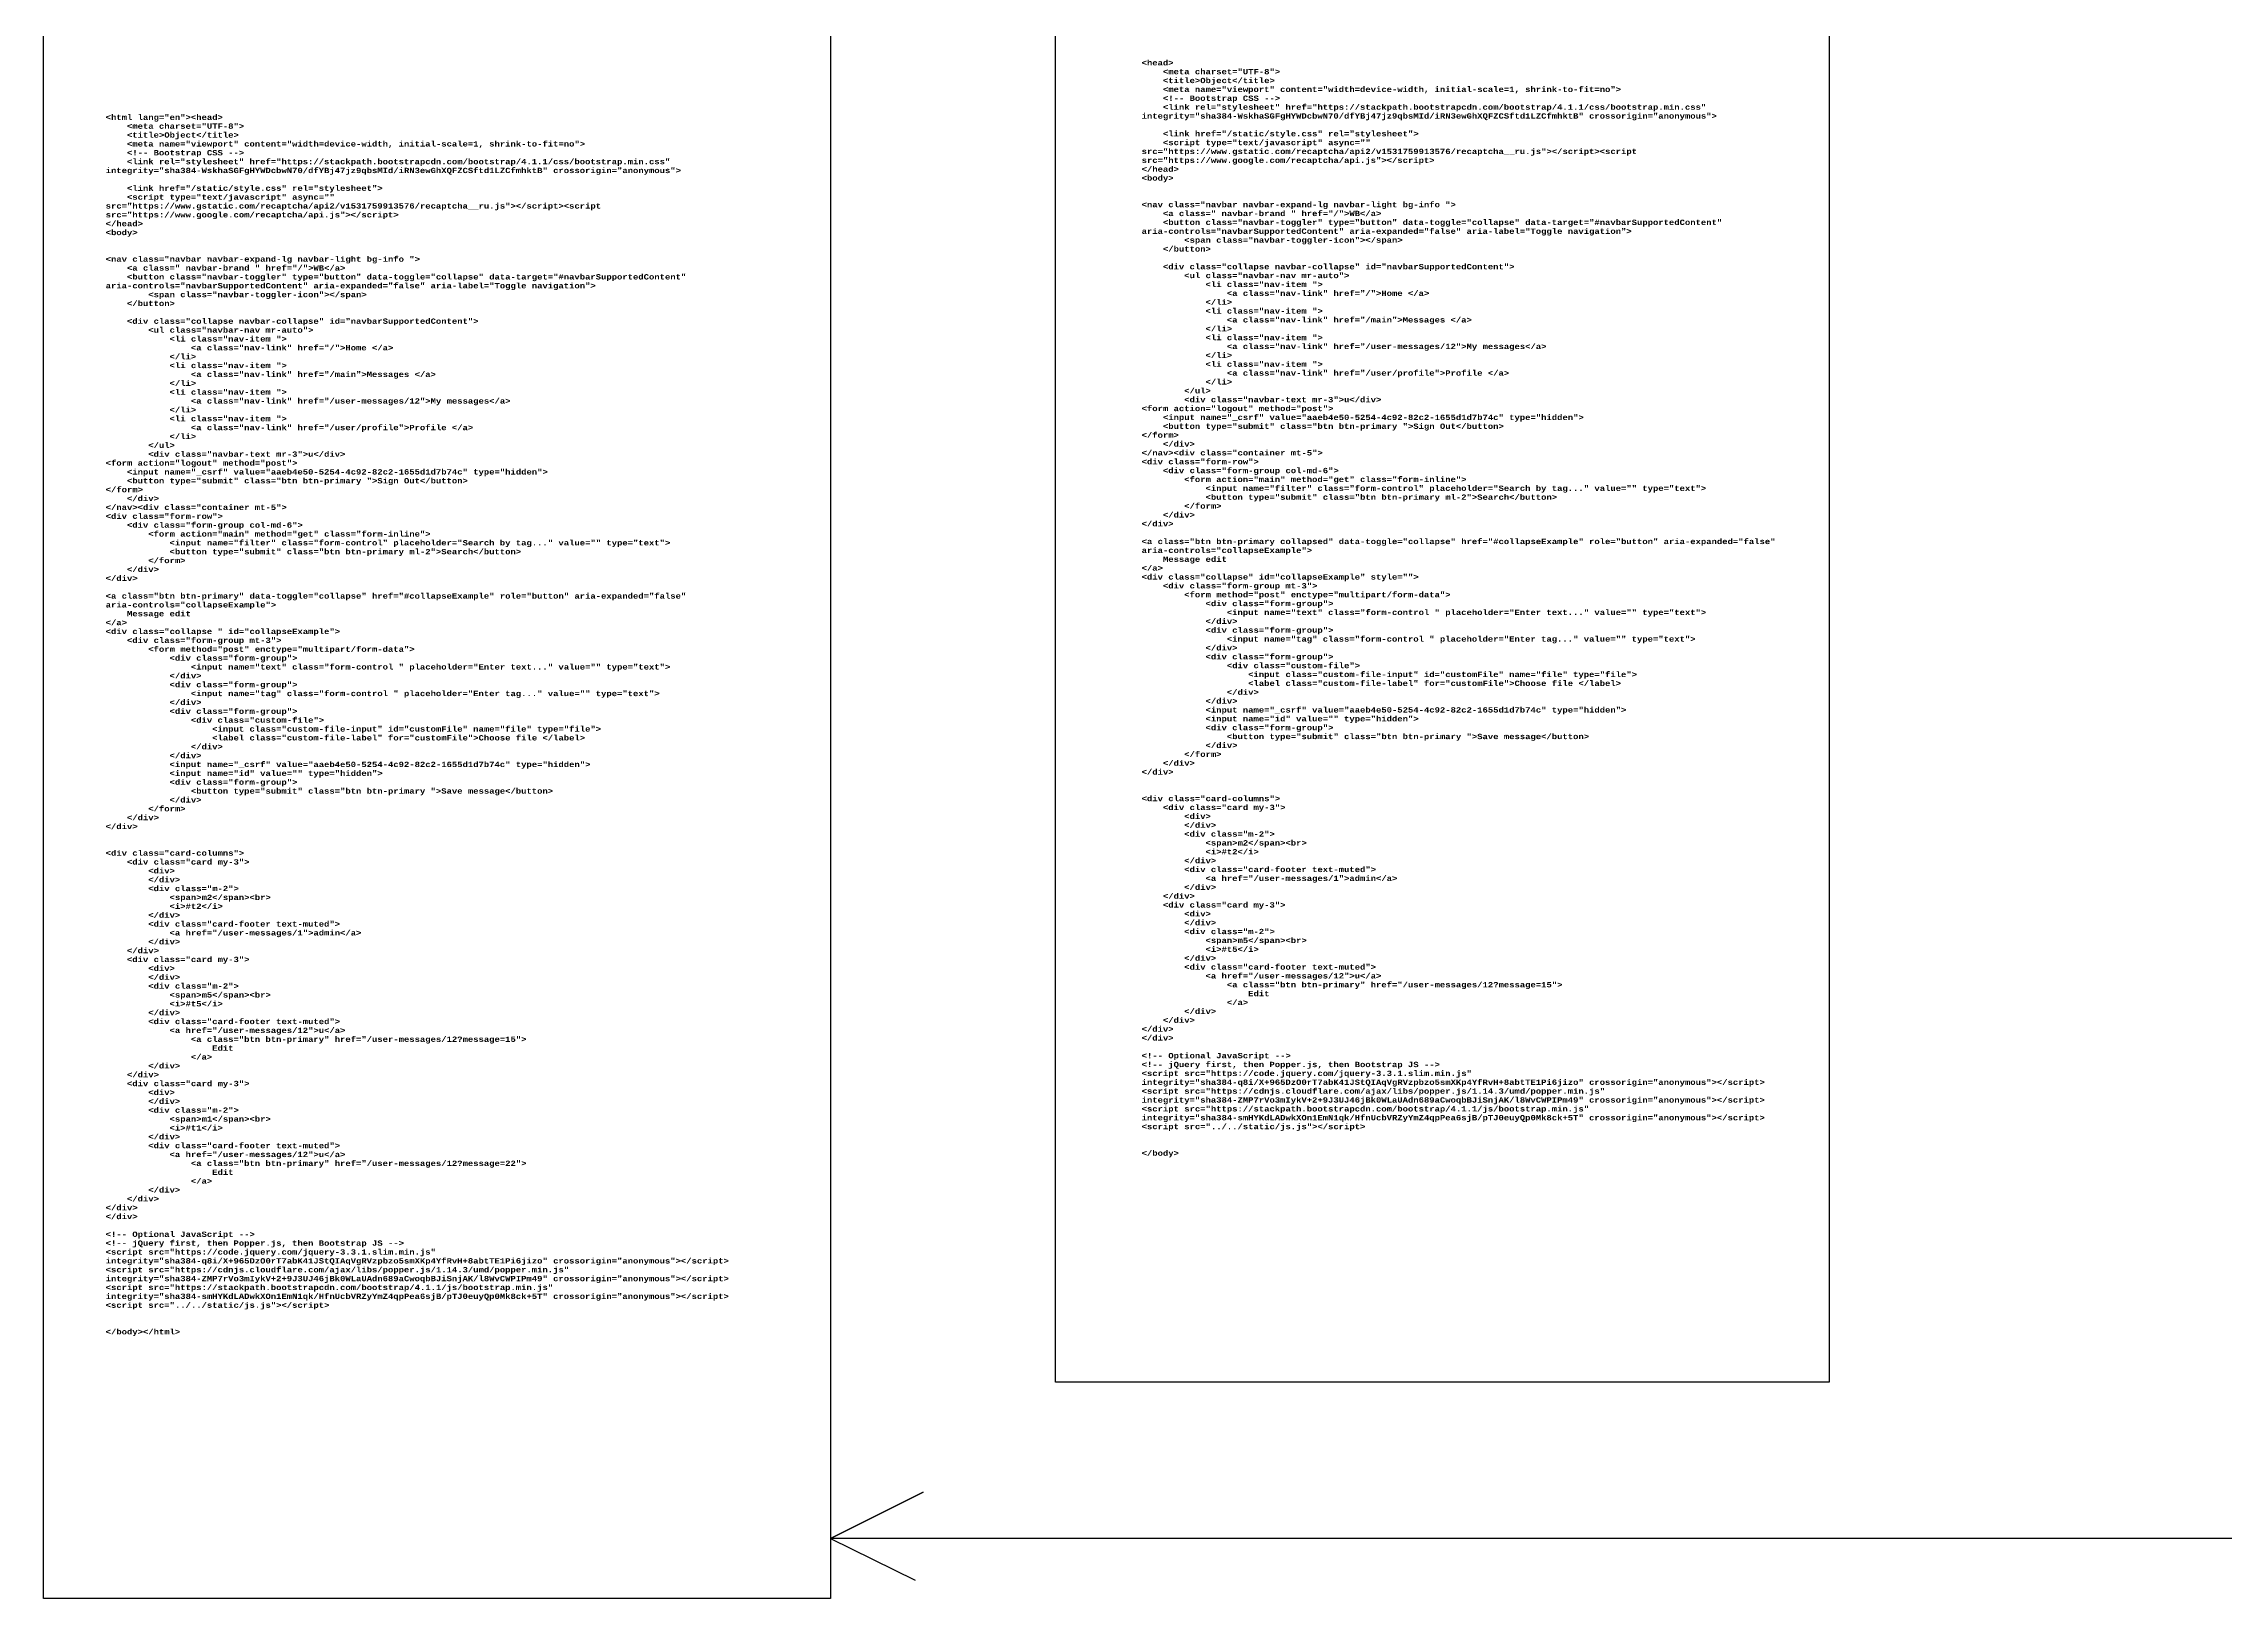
# Model space of a CAD drawing. Header units: millimetres. Extents: x 5823 to 8280, y 2612 to 3787.
# Drawn here: x 6272 to 7041, y 2612 to 3160 of the extents above; entities that cross this region are included whole.
import ezdxf

# ---------------------------------------------------------------- set-up
doc = ezdxf.new("R2010")
doc.units = ezdxf.units.MM
doc.styles.get("Standard").update_dxf_attribs({"font": 'arial.ttf'})

msp = doc.modelspace()

# ---------------------------------------------------------------- linework, layer by layer
at = {"color": 30, "lineweight": 30}
for points in [[(6628.99, 3184.48), (6901.94, 3184.48), (6901.94, 2688.06), (6628.99, 2688.06)], [(6271.99, 3165.66), (6549.63, 3165.66), (6549.63, 2611.87), (6271.99, 2611.87)]]:
    msp.add_lwpolyline(points, close=True, dxfattribs=at)
at = {"color": 1, "lineweight": 30}
msp.add_lwpolyline([(7182.29, 2814.83), (7182.29, 2632.93), (6549.63, 2632.93), (6582.33, 2649.32), (6549.63, 2632.93), (6579.51, 2618.33)], dxfattribs=at)

# ---------------------------------------------------------------- texts
at = {"char_height": 2.5, "attachment_point": 1}
for s, width, insert in [('{\\fCourier New|b1|i0|c204|p49;\\H0.75x;\\C23;\\c3307724;<head>^J    <meta charset="UTF-8">^J    <title>Object</title>^J    <meta name="viewport" content="width=device-width, initial-scale=1, shrink-to-fit=no">^J    <!-- Bootstrap CSS -->^J    <link rel="stylesheet" href="https://stackpath.bootstrapcdn.com/bootstrap/4.1.1/css/bootstrap.min.css" integrity="sha384-WskhaSGFgHYWDcbwN70/dfYBj47jz9qbsMId/iRN3ewGhXQFZCSftd1LZCfmhktB" crossorigin="anonymous">^J^J    <link href="/static/style.css" rel="stylesheet">^J    <script type="text/javascript" async="" src="https://www.gstatic.com/recaptcha/api2/v1531759913576/recaptcha__ru.js"></script><script src="https://www.google.com/recaptcha/api.js"></script>^J</head>^J<body>^J^J^J<nav class="navbar navbar-expand-lg navbar-light bg-info ">^J    <a class=" navbar-brand " href="/">WB</a>^J    <button class="navbar-toggler" type="button" data-toggle="collapse" data-target="#navbarSupportedContent" aria-controls="navbarSupportedContent" aria-expanded="false" aria-label="Toggle navigation">^J        <span class="navbar-toggler-icon"></span>^J    </button>^J^J    <div class="collapse navbar-collapse" id="navbarSupportedContent">^J        <ul class="navbar-nav mr-auto">^J            <li class="nav-item ">^J                <a class="nav-link" href="/">Home </a>^J            </li>^J            <li class="nav-item ">^J                <a class="nav-link" href="/main">Messages </a>^J            </li>^J            <li class="nav-item ">^J                <a class="nav-link" href="/user-messages/12">My messages</a>^J            </li>^J            <li class="nav-item ">^J                <a class="nav-link" href="/user/profile">Profile </a>^J            </li>^J        </ul>^J        <div class="navbar-text mr-3">u</div>^J<form action="logout" method="post">^J    <input name="_csrf" value="aaeb4e50-5254-4c92-82c2-1655d1d7b74c" type="hidden">^J    <button type="submit" class="btn btn-primary ">Sign Out</button>^J</form>^J    </div>^J</nav><div class="container mt-5">^J<div class="form-row">^J    <div class="form-group col-md-6">^J        <form action="main" method="get" class="form-inline">^J            <input name="filter" class="form-control" placeholder="Search by tag..." value="" type="text">^J            <button type="submit" class="btn btn-primary ml-2">Search</button>^J        </form>^J    </div>^J</div>^J^J<a class="btn btn-primary collapsed" data-toggle="collapse" href="#collapseExample" role="button" aria-expanded="false" aria-controls="collapseExample">^J    Message edit^J</a>^J<div class="collapse" id="collapseExample" style="">^J    <div class="form-group mt-3">^J        <form method="post" enctype="multipart/form-data">^J            <div class="form-group">^J                <input name="text" class="form-control " placeholder="Enter text..." value="" type="text">^J            </div>^J            <div class="form-group">^J                <input name="tag" class="form-control " placeholder="Enter tag..." value="" type="text">^J            </div>^J            <div class="form-group">^J                <div class="custom-file">^J                    <input class="custom-file-input" id="customFile" name="file" type="file">^J                    <label class="custom-file-label" for="customFile">Choose file </label>^J                </div>^J            </div>^J            <input name="_csrf" value="aaeb4e50-5254-4c92-82c2-1655d1d7b74c" type="hidden">^J            <input name="id" value="" type="hidden">^J            <div class="form-group">^J                <button type="submit" class="btn btn-primary ">Save message</button>^J            </div>^J        </form>^J    </div>^J</div>^J^J^J<div class="card-columns">^J    <div class="card my-3">^J        <div>^J        </div>^J        <div class="m-2">^J            <span>m2</span><br>^J            <i>#t2</i>^J        </div>^J        <div class="card-footer text-muted">^J            <a href="/user-messages/1">admin</a>^J        </div>^J    </div>^J    <div class="card my-3">^J        <div>^J        </div>^J        <div class="m-2">^J            <span>m5</span><br>^J            <i>#t5</i>^J        </div>^J        <div class="card-footer text-muted">^J            <a href="/user-messages/12">u</a>^J                <a class="btn btn-primary" href="/user-messages/12?message=15">^J                    Edit^J                </a>^J        </div>^J    </div>^J</div>^J</div>^J^J<!-- Optional JavaScript -->^J<!-- jQuery first, then Popper.js, then Bootstrap JS -->^J<script src="https://code.jquery.com/jquery-3.3.1.slim.min.js" integrity="sha384-q8i/X+965DzO0rT7abK41JStQIAqVgRVzpbzo5smXKp4YfRvH+8abtTE1Pi6jizo" crossorigin="anonymous"></script>^J<script src="https://cdnjs.cloudflare.com/ajax/libs/popper.js/1.14.3/umd/popper.min.js" integrity="sha384-ZMP7rVo3mIykV+2+9J3UJ46jBk0WLaUAdn689aCwoqbBJiSnjAK/l8WvCWPIPm49" crossorigin="anonymous"></script>^J<script src="https://stackpath.bootstrapcdn.com/bootstrap/4.1.1/js/bootstrap.min.js" integrity="sha384-smHYKdLADwkXOn1EmN1qk/HfnUcbVRZyYmZ4qpPea6sjB/pTJ0euyQp0Mk8ck+5T" crossorigin="anonymous"></script>^J<script src="../../static/js.js"></script>^J^J^J</body>}', 235.5673, (6659.35, 3154.24)), ('{\\fCourier New|b1|i0|c204|p49;\\H0.75x;\\C23;\\c3307724;<html lang="en"><head>^J    <meta charset="UTF-8">^J    <title>Object</title>^J    <meta name="viewport" content="width=device-width, initial-scale=1, shrink-to-fit=no">^J    <!-- Bootstrap CSS -->^J    <link rel="stylesheet" href="https://stackpath.bootstrapcdn.com/bootstrap/4.1.1/css/bootstrap.min.css" integrity="sha384-WskhaSGFgHYWDcbwN70/dfYBj47jz9qbsMId/iRN3ewGhXQFZCSftd1LZCfmhktB" crossorigin="anonymous">^J^J    <link href="/static/style.css" rel="stylesheet">^J    <script type="text/javascript" async="" src="https://www.gstatic.com/recaptcha/api2/v1531759913576/recaptcha__ru.js"></script><script src="https://www.google.com/recaptcha/api.js"></script>^J</head>^J<body>^J^J^J<nav class="navbar navbar-expand-lg navbar-light bg-info ">^J    <a class=" navbar-brand " href="/">WB</a>^J    <button class="navbar-toggler" type="button" data-toggle="collapse" data-target="#navbarSupportedContent" aria-controls="navbarSupportedContent" aria-expanded="false" aria-label="Toggle navigation">^J        <span class="navbar-toggler-icon"></span>^J    </button>^J^J    <div class="collapse navbar-collapse" id="navbarSupportedContent">^J        <ul class="navbar-nav mr-auto">^J            <li class="nav-item ">^J                <a class="nav-link" href="/">Home </a>^J            </li>^J            <li class="nav-item ">^J                <a class="nav-link" href="/main">Messages </a>^J            </li>^J            <li class="nav-item ">^J                <a class="nav-link" href="/user-messages/12">My messages</a>^J            </li>^J            <li class="nav-item ">^J                <a class="nav-link" href="/user/profile">Profile </a>^J            </li>^J        </ul>^J        <div class="navbar-text mr-3">u</div>^J<form action="logout" method="post">^J    <input name="_csrf" value="aaeb4e50-5254-4c92-82c2-1655d1d7b74c" type="hidden">^J    <button type="submit" class="btn btn-primary ">Sign Out</button>^J</form>^J    </div>^J</nav><div class="container mt-5">^J<div class="form-row">^J    <div class="form-group col-md-6">^J        <form action="main" method="get" class="form-inline">^J            <input name="filter" class="form-control" placeholder="Search by tag..." value="" type="text">^J            <button type="submit" class="btn btn-primary ml-2">Search</button>^J        </form>^J    </div>^J</div>^J^J<a class="btn btn-primary" data-toggle="collapse" href="#collapseExample" role="button" aria-expanded="false" aria-controls="collapseExample">^J    Message edit^J</a>^J<div class="collapse " id="collapseExample">^J    <div class="form-group mt-3">^J        <form method="post" enctype="multipart/form-data">^J            <div class="form-group">^J                <input name="text" class="form-control " placeholder="Enter text..." value="" type="text">^J            </div>^J            <div class="form-group">^J                <input name="tag" class="form-control " placeholder="Enter tag..." value="" type="text">^J            </div>^J            <div class="form-group">^J                <div class="custom-file">^J                    <input class="custom-file-input" id="customFile" name="file" type="file">^J                    <label class="custom-file-label" for="customFile">Choose file </label>^J                </div>^J            </div>^J            <input name="_csrf" value="aaeb4e50-5254-4c92-82c2-1655d1d7b74c" type="hidden">^J            <input name="id" value="" type="hidden">^J            <div class="form-group">^J                <button type="submit" class="btn btn-primary ">Save message</button>^J            </div>^J        </form>^J    </div>^J</div>^J^J^J<div class="card-columns">^J    <div class="card my-3">^J        <div>^J        </div>^J        <div class="m-2">^J            <span>m2</span><br>^J            <i>#t2</i>^J        </div>^J        <div class="card-footer text-muted">^J            <a href="/user-messages/1">admin</a>^J        </div>^J    </div>^J    <div class="card my-3">^J        <div>^J        </div>^J        <div class="m-2">^J            <span>m5</span><br>^J            <i>#t5</i>^J        </div>^J        <div class="card-footer text-muted">^J            <a href="/user-messages/12">u</a>^J                <a class="btn btn-primary" href="/user-messages/12?message=15">^J                    Edit^J                </a>^J        </div>^J    </div>^J    <div class="card my-3">^J        <div>^J        </div>^J        <div class="m-2">^J            <span>m1</span><br>^J            <i>#t1</i>^J        </div>^J        <div class="card-footer text-muted">^J            <a href="/user-messages/12">u</a>^J                <a class="btn btn-primary" href="/user-messages/12?message=22">^J                    Edit^J                </a>^J        </div>^J    </div>^J</div>^J</div>^J^J<!-- Optional JavaScript -->^J<!-- jQuery first, then Popper.js, then Bootstrap JS -->^J<script src="https://code.jquery.com/jquery-3.3.1.slim.min.js" integrity="sha384-q8i/X+965DzO0rT7abK41JStQIAqVgRVzpbzo5smXKp4YfRvH+8abtTE1Pi6jizo" crossorigin="anonymous"></script>^J<script src="https://cdnjs.cloudflare.com/ajax/libs/popper.js/1.14.3/umd/popper.min.js" integrity="sha384-ZMP7rVo3mIykV+2+9J3UJ46jBk0WLaUAdn689aCwoqbBJiSnjAK/l8WvCWPIPm49" crossorigin="anonymous"></script>^J<script src="https://stackpath.bootstrapcdn.com/bootstrap/4.1.1/js/bootstrap.min.js" integrity="sha384-smHYKdLADwkXOn1EmN1qk/HfnUcbVRZyYmZ4qpPea6sjB/pTJ0euyQp0Mk8ck+5T" crossorigin="anonymous"></script>^J<script src="../../static/js.js"></script>^J^J^J</body></html>}', 222.5356, (6293.89, 3135.02))]:
    msp.add_mtext_dynamic_manual_height_columns(s, width=width, gutter_width=12.5, heights=[0], dxfattribs=dict(at, insert=insert))

doc.saveas('drawing.dxf')
